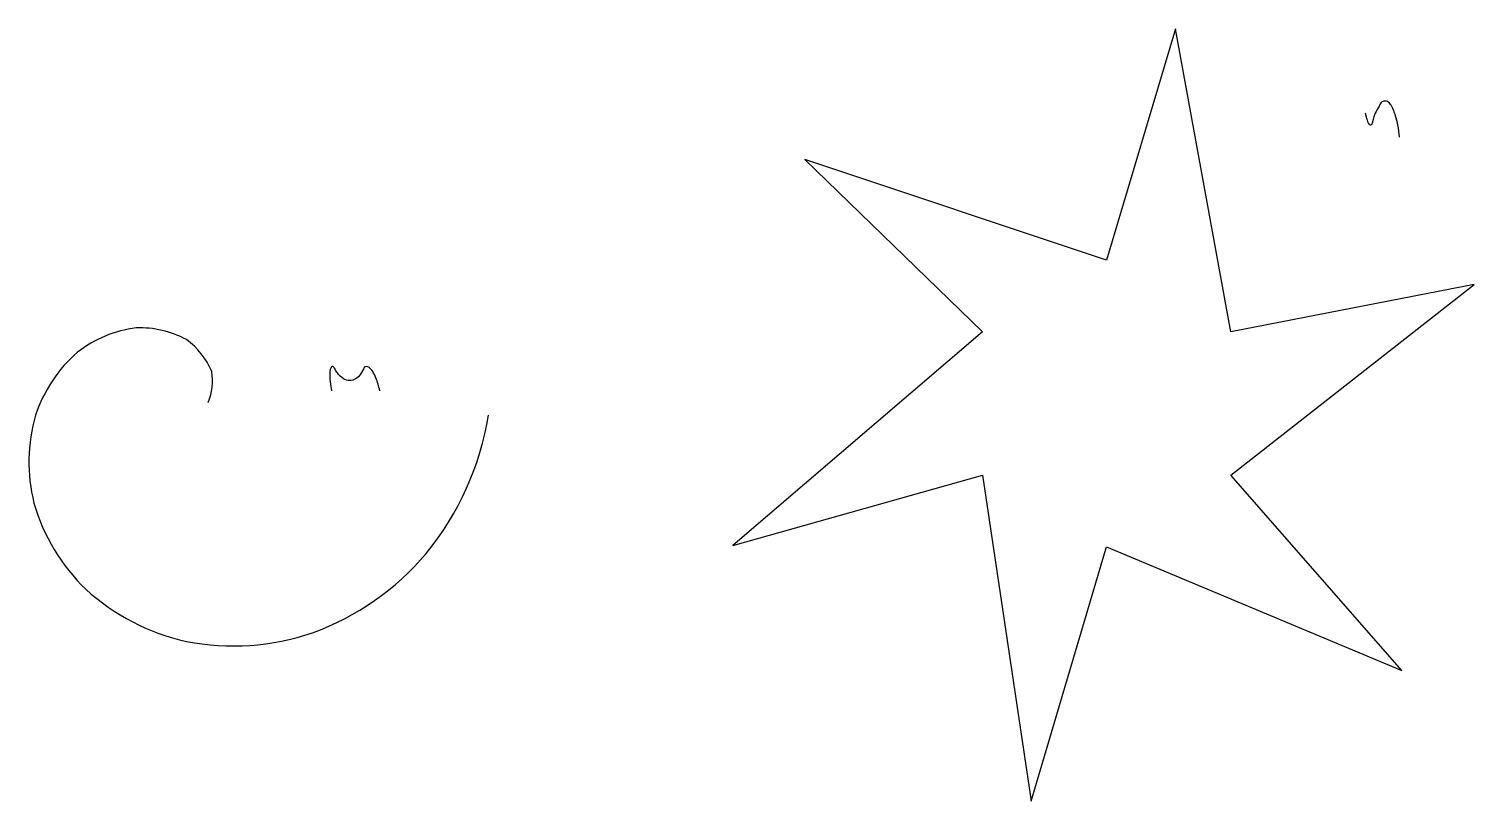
# Model space of a CAD drawing. Header units: millimetres. Extents: x -13.04 to -3.47, y -2.56 to 2.56.
import ezdxf

# ---------------------------------------------------------------- set-up
doc = ezdxf.new("R2010")
doc.units = ezdxf.units.MM
doc.layers.add('Layer1', color=7, linetype='Continuous')

msp = doc.modelspace()

# ---------------------------------------------------------------- linework, layer by layer
at = {"layer": 'Layer1'}
for points in [[(-3.968, 1.84, 0.032285), (-3.9784, 1.9209, 0.029285), (-3.9934, 1.9807, 0.011175), (-4, 2, 0.031852), (-4.0167, 2.0404, 0.018285), (-4.0262, 2.0584, 0.058475), (-4.0357, 2.0697, 0.078111), (-4.0462, 2.0771, 0.126003), (-4.0603, 2.0803, 0.033117), (-4.064, 2.08, 0.148266), (-4.0782, 2.0777, 0.085373), (-4.0889, 2.0697, 0.059159), (-4.0982, 2.0566, 0.015217), (-4.1029, 2.0471, -0.019499), (-4.128, 2, 0.048354), (-4.1383, 1.9757, 0.025265), (-4.1428, 1.9581), (-4.1486, 1.9341, -0.079809), (-4.152, 1.9259, -0.088137), (-4.1553, 1.922, -0.164842), (-4.1597, 1.92), (-4.16, 1.92, -0.092816), (-4.1676, 1.9256, -0.068844), (-4.1749, 1.9368, -0.051033), (-4.1805, 1.9528, -0.051772), (-4.1867, 1.9759, -0.031711), (-4.192, 2)], [(-11.8557, 0.0833, 0.131652), (-11.8333, 0.2887, 0.131652), (-12, 0.5, 0.131652), (-12.3333, 0.5774, 0.131652), (-12.7217, 0.4167, 0.131652), (-13, 0, 0.131652), (-13.0104, -0.5833, 0.131652), (-12.6667, -1.1547, 0.131652), (-12, -1.5, 0.131652), (-11.1667, -1.4434, 0.131652), (-10.4123, -0.9167, 0.131652), (-10, 0)], [(-10.72, 0.16, 0.032415), (-10.7461, 0.2469, 0.045383), (-10.767, 0.2879, 0.13205), (-10.8, 0.32, 0.43978), (-10.8269, 0.3072), (-10.8485, 0.2697, -0.137054), (-10.88, 0.24, -0.31066), (-10.96, 0.24, -0.127793), (-11.0009, 0.2791, -0.069233), (-11.0166, 0.3032, 0.014864), (-11.0253, 0.3157, 0.504031), (-11.04, 0.32, 0.154635), (-11.0514, 0.2808, 0.055965), (-11.04, 0.16)]]:
    msp.add_lwpolyline(points, format="xyb", dxfattribs=at)
msp.add_polyline3d([(-6.7293, 0.5511, 0.9062), (-8.383, -0.8654, 0.9062), (-6.7293, -0.3981, 0.9062), (-6.4063, -2.5584, 0.9062), (-5.9073, -0.8727, 0.9062), (-3.9516, -1.6931, 0.9062), (-5.0852, -0.3981, 0.9062), (-3.4737, 0.8654, 0.9062), (-5.0852, 0.5511, 0.9062), (-5.4505, 2.5584, 0.9062), (-5.9073, 1.0257, 0.9062), (-7.9051, 1.6931, 0.9062)], close=True, dxfattribs=at)

doc.saveas('drawing.dxf')
